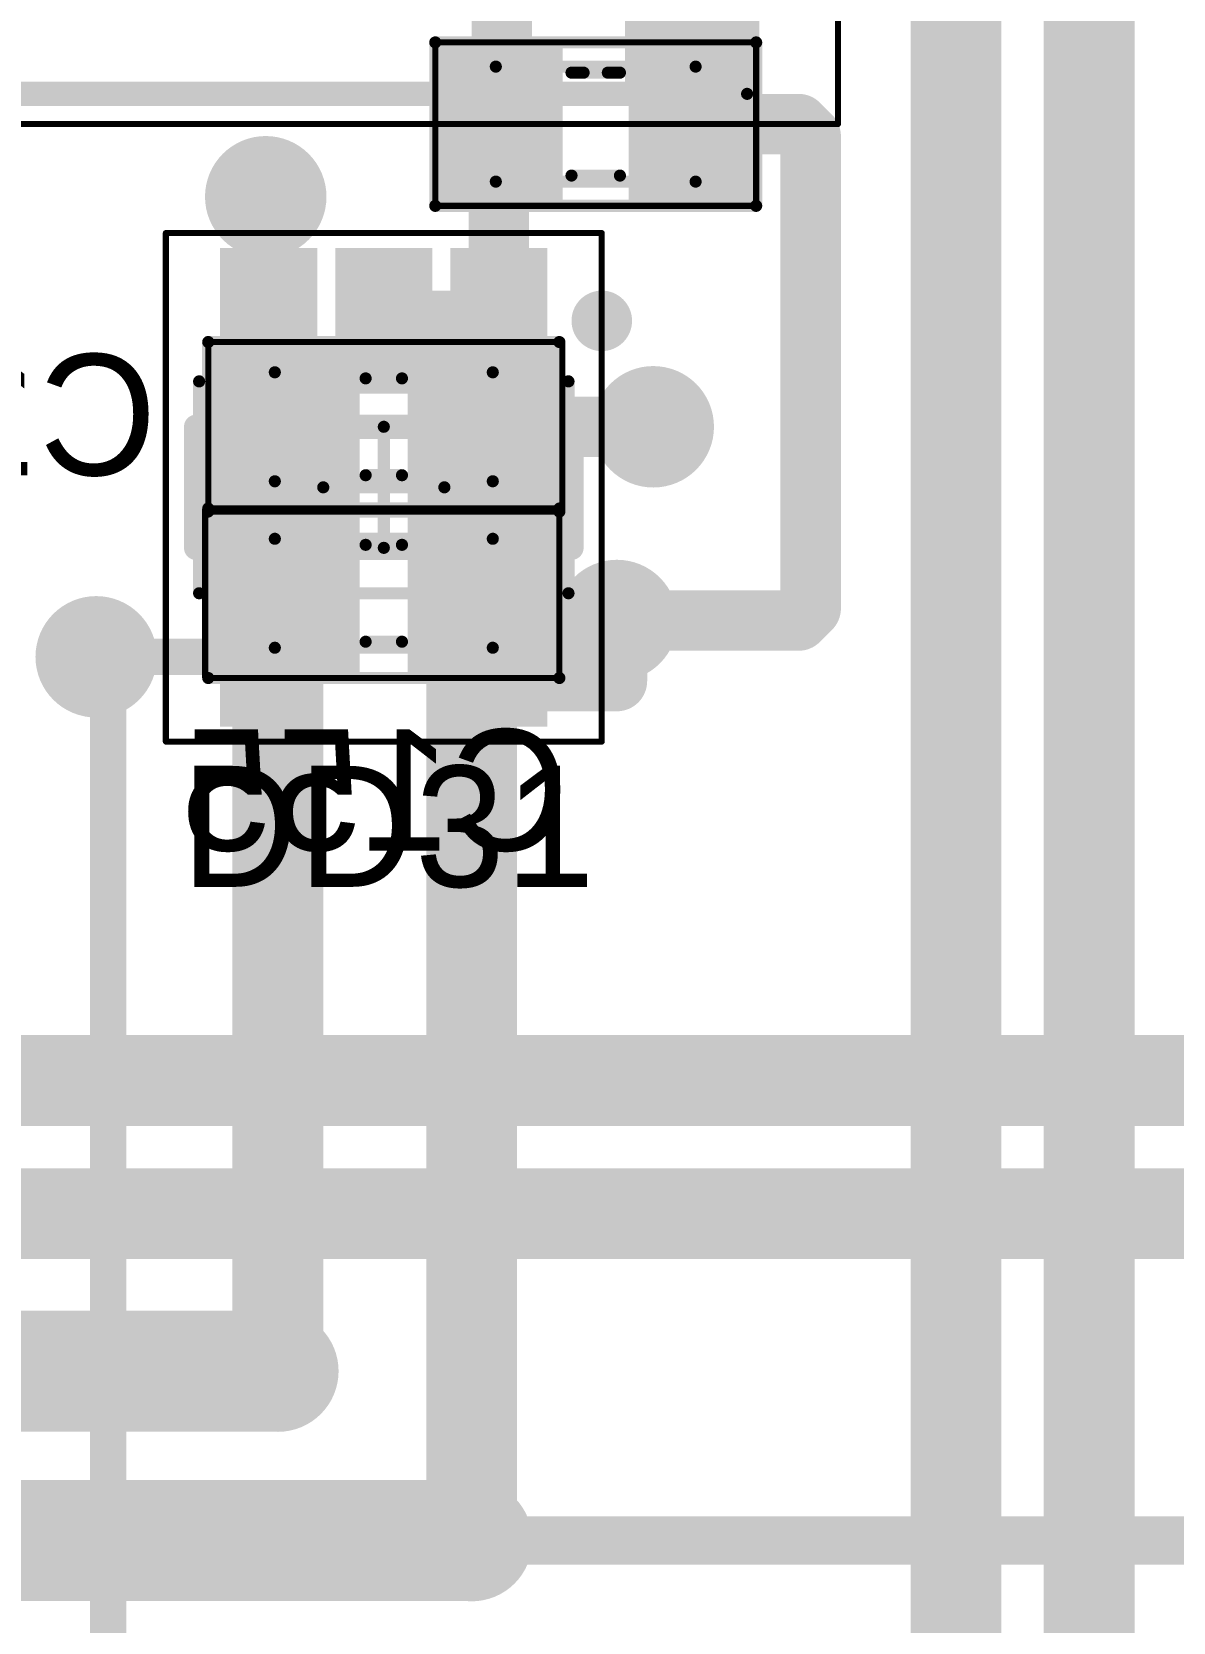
# Model space of a CAD drawing. Header units: millimetres. Extents: x 29 to 180, y 30 to 200.
# Drawn here: x 89.67 to 99.09, y 175.63 to 188.76 of the extents above; entities that cross this region are included whole.
import ezdxf

# ---------------------------------------------------------------- set-up
doc = ezdxf.new("R2010")
doc.units = ezdxf.units.MM
for name, color, linetype in [('BottomLayer', 5, 'Continuous'), ('BottomOverlay', 54, 'Continuous'), ('BottomPaste', 16, 'Continuous'), ('BottomSolder', 6, 'Continuous'), ('Mechanical13', 56, 'Continuous'), ('Mechanical15', 56, 'Continuous'), ('MultiLayer', 9, 'Continuous'), ('TopLayer', 1, 'Continuous'), ('TopOverlay', 2, 'Continuous'), ('TopPaste', 8, 'Continuous'), ('TopSolder', 216, 'Continuous'), ('ViaHoleLayer', 16, 'Continuous')]:
    doc.layers.add(name, color=color, linetype=linetype)

# ---------------------------------------------------------------- blocks, each defined once
blk = doc.blocks.new('SMD_C_0603_B_348')
at = {"layer": 'BottomLayer'}
for points in [[(-1.29999994, 0.5499989), (-1.29999994, -0.5499989), (-0.30000194, 0.5499989), (-0.30000194, -0.5499989)], [(0.2999994, 0.5499989), (0.2999994, -0.5499989), (1.2999974, 0.5499989), (1.2999974, -0.5499989)]]:
    blk.add_solid(points, dxfattribs=at)
at = {"layer": 'BottomOverlay', "const_width": 0.0999998}
for points in [[(-1.44999964, -0.7000011399999999), (-1.44999964, 0.7000011399999999)], [(-1.44999964, 0.7000011399999999), (1.44999964, 0.7000011399999999)], [(1.44999964, -0.7000011399999999), (1.44999964, 0.7000011399999999)], [(-0.1499997, 0.40000174), (0.1499997, 0.40000174)], [(-0.1499997, -0.3999992), (0.1499997, -0.3999992)], [(-1.44999964, -0.7000011399999999), (1.44999964, -0.7000011399999999)]]:
    blk.add_lwpolyline(points, dxfattribs=at)
at = {"layer": 'BottomOverlay', "const_width": 0.0499999}
for points in [[(-1.47499832, 0.7000011399999999, 1), (-1.42500096, 0.7000011399999999, 1)], [(-1.47499832, 0.7000011399999999, 1), (-1.42500096, 0.7000011399999999, 1)], [(1.42500096, 0.7000011399999999, 1), (1.47499832, 0.7000011399999999, 1)], [(1.42500096, 0.7000011399999999, 1), (1.47499832, 0.7000011399999999, 1)], [(-0.17499838, 0.40000174, 1), (-0.12500102, 0.40000174, 1)], [(0.12500102, 0.40000174, 1), (0.17499838, 0.40000174, 1)], [(-0.17499838, -0.3999992, 1), (-0.12500102, -0.3999992, 1)], [(0.12500102, -0.3999992, 1), (0.17499838, -0.3999992, 1)], [(-1.47499832, -0.7000011399999999, 1), (-1.42500096, -0.7000011399999999, 1)], [(-1.47499832, -0.7000011399999999, 1), (-1.42500096, -0.7000011399999999, 1)], [(1.42500096, -0.7000011399999999, 1), (1.47499832, -0.7000011399999999, 1)], [(1.42500096, -0.7000011399999999, 1), (1.47499832, -0.7000011399999999, 1)]]:
    blk.add_lwpolyline(points, format="xyb", close=True, dxfattribs=at)
at = {"layer": 'BottomPaste'}
for points in [[(-1.29999994, 0.5499989), (-1.29999994, -0.5499989), (-0.30000194, 0.5499989), (-0.30000194, -0.5499989)], [(0.2999994, 0.5499989), (0.2999994, -0.5499989), (1.2999974, 0.5499989), (1.2999974, -0.5499989)]]:
    blk.add_solid(points, dxfattribs=at)
at = {"layer": 'BottomSolder'}
for points in [[(-1.40159994, 0.6515989), (-1.40159994, -0.6515989), (-0.19840194, 0.6515989), (-0.19840194, -0.6515989)], [(0.1983994, 0.6515989), (0.1983994, -0.6515989), (1.4015974, 0.6515989), (1.4015974, -0.6515989)]]:
    blk.add_solid(points, dxfattribs=at)
at = {"layer": 'Mechanical13', "const_width": 0.0999998}
for points in [[(-0.90000074, -0.4499991), (-0.90000074, 0.45000164)], [(-0.90000074, 0.45000164), (0.8999982, 0.45000164)], [(0.8999982, -0.4499991), (0.8999982, 0.45000164)], [(-0.90000074, -0.4499991), (0.8999982, -0.4499991)]]:
    blk.add_lwpolyline(points, dxfattribs=at)
at = {"layer": 'Mechanical13', "const_width": 0.0499999}
for points in [[(-0.9249994199999999, 0.45000164, 1), (-0.8750020599999999, 0.45000164, 1)], [(-0.9249994199999999, 0.45000164, 1), (-0.8750020599999999, 0.45000164, 1)], [(0.8749995199999999, 0.45000164, 1), (0.9249968799999999, 0.45000164, 1)], [(0.8749995199999999, 0.45000164, 1), (0.9249968799999999, 0.45000164, 1)], [(-0.9249994199999999, -0.4499991, 1), (-0.8750020599999999, -0.4499991, 1)], [(-0.9249994199999999, -0.4499991, 1), (-0.8750020599999999, -0.4499991, 1)], [(0.8749995199999999, -0.4499991, 1), (0.9249968799999999, -0.4499991, 1)], [(0.8749995199999999, -0.4499991, 1), (0.9249968799999999, -0.4499991, 1)]]:
    blk.add_lwpolyline(points, format="xyb", close=True, dxfattribs=at)
at = {"layer": 'Mechanical15', "const_width": 0.0499999}
for points in [[(-1.47500086, -0.7000011399999999), (-1.47500086, 0.7000011399999999)], [(-1.47500086, 0.7000011399999999), (1.44999964, 0.7000011399999999)], [(1.44999964, -0.7000011399999999), (1.44999964, 0.7000011399999999)], [(-1.47500086, -0.7000011399999999), (1.44999964, -0.7000011399999999)]]:
    blk.add_lwpolyline(points, dxfattribs=at)
at = {"layer": 'Mechanical15', "const_width": 0.02499868}
for points in [[(-1.4875002, 0.7000011399999999, 1), (-1.46250152, 0.7000011399999999, 1)], [(-1.4875002, 0.7000011399999999, 1), (-1.46250152, 0.7000011399999999, 1)], [(1.4375003, 0.7000011399999999, 1), (1.46249898, 0.7000011399999999, 1)], [(1.4375003, 0.7000011399999999, 1), (1.46249898, 0.7000011399999999, 1)], [(-1.4875002, -0.7000011399999999, 1), (-1.46250152, -0.7000011399999999, 1)], [(-1.4875002, -0.7000011399999999, 1), (-1.46250152, -0.7000011399999999, 1)], [(1.4375003, -0.7000011399999999, 1), (1.46249898, -0.7000011399999999, 1)], [(1.4375003, -0.7000011399999999, 1), (1.46249898, -0.7000011399999999, 1)]]:
    blk.add_lwpolyline(points, format="xyb", close=True, dxfattribs=at)
blk = doc.blocks.new('TAJD_B_349')
at = {"layer": 'BottomLayer'}
for points in [[(-4.24999912, 1.25000004), (-4.24999912, -1.25000004), (-1.80000148, 1.25000004), (-1.80000148, -1.25000004)], [(1.80000148, 1.25000004), (1.80000148, -1.25000004), (4.24999912, 1.25000004), (4.24999912, -1.25000004)]]:
    blk.add_solid(points, dxfattribs=at)
at = {"layer": 'BottomOverlay'}
for p, q in [((5.37417518, 0.45046392), (5.37417518, -0.21598636)), ((5.70740032, 0.11723878), (5.040950039999999, 0.11723878))]:
    blk.add_line(p, q, dxfattribs=at)
at = {"layer": 'BottomOverlay', "const_width": 0.1999996}
for points in [[(-3.75000012, 2.25000058), (-3.75000012, 1.64999924)], [(3.75000012, 2.25000058), (-3.75000012, 2.25000058)], [(3.75000012, 2.25000058), (3.75000012, 1.64999924)], [(-3.75000012, -1.64999924), (-3.75000012, -2.25000058)], [(3.75000012, -1.64999924), (3.75000012, -2.25000058)], [(3.75000012, -2.25000058), (-3.75000012, -2.25000058)]]:
    blk.add_lwpolyline(points, dxfattribs=at)
at = {"layer": 'BottomOverlay', "const_width": 0.0999998}
for points in [[(-3.80000002, 2.25000058, 1), (-3.70000022, 2.25000058, 1)], [(-3.80000002, 2.25000058, 1), (-3.70000022, 2.25000058, 1)], [(3.70000022, 2.25000058, 1), (3.80000002, 2.25000058, 1)], [(3.70000022, 2.25000058, 1), (3.80000002, 2.25000058, 1)], [(-3.80000002, 1.64999924, 1), (-3.70000022, 1.64999924, 1)], [(3.70000022, 1.64999924, 1), (3.80000002, 1.64999924, 1)], [(-3.80000002, -1.64999924, 1), (-3.70000022, -1.64999924, 1)], [(3.70000022, -1.64999924, 1), (3.80000002, -1.64999924, 1)], [(-3.80000002, -2.25000058, 1), (-3.70000022, -2.25000058, 1)], [(-3.80000002, -2.25000058, 1), (-3.70000022, -2.25000058, 1)], [(3.70000022, -2.25000058, 1), (3.80000002, -2.25000058, 1)], [(3.70000022, -2.25000058, 1), (3.80000002, -2.25000058, 1)]]:
    blk.add_lwpolyline(points, format="xyb", close=True, dxfattribs=at)
at = {"layer": 'BottomPaste'}
for points in [[(-4.24999912, 1.25000004), (-4.24999912, -1.25000004), (-1.80000148, 1.25000004), (-1.80000148, -1.25000004)], [(1.80000148, 1.25000004), (1.80000148, -1.25000004), (4.24999912, 1.25000004), (4.24999912, -1.25000004)]]:
    blk.add_solid(points, dxfattribs=at)
at = {"layer": 'BottomSolder'}
for points in [[(-4.351599119999999, 1.35160004), (-4.351599119999999, -1.35160004), (-1.69840148, 1.35160004), (-1.69840148, -1.35160004)], [(1.69840148, 1.35160004), (1.69840148, -1.35160004), (4.351599119999999, 1.35160004), (4.351599119999999, -1.35160004)]]:
    blk.add_solid(points, dxfattribs=at)
at = {"layer": 'Mechanical13', "const_width": 0.0999998}
for points in [[(3.75000012, 2.25000058), (-3.75000012, 2.25000058)], [(-3.75000012, 2.25000058), (-3.75000012, -2.25000058)], [(3.75000012, 2.25000058), (3.75000012, -2.25000058)], [(3.75000012, -2.25000058), (-3.75000012, -2.25000058)]]:
    blk.add_lwpolyline(points, dxfattribs=at)
at = {"layer": 'Mechanical13', "const_width": 0.0499999}
for points in [[(-3.7749988, 2.25000058, 1), (-3.72500144, 2.25000058, 1)], [(-3.7749988, 2.25000058, 1), (-3.72500144, 2.25000058, 1)], [(3.72500144, 2.25000058, 1), (3.7749988, 2.25000058, 1)], [(3.72500144, 2.25000058, 1), (3.7749988, 2.25000058, 1)], [(-3.7749988, -2.25000058, 1), (-3.72500144, -2.25000058, 1)], [(-3.7749988, -2.25000058, 1), (-3.72500144, -2.25000058, 1)], [(3.72500144, -2.25000058, 1), (3.7749988, -2.25000058, 1)], [(3.72500144, -2.25000058, 1), (3.7749988, -2.25000058, 1)]]:
    blk.add_lwpolyline(points, format="xyb", close=True, dxfattribs=at)
at = {"layer": 'Mechanical13'}
blk.add_solid([(-3.75000012, -2.25000058), (-2.74124928, -2.25000058), (-3.75000012, 2.25000058), (-2.74124928, 2.25000058)], dxfattribs=at)
at = {"layer": 'Mechanical15'}
for points, const_width in [([(4.49999862, 2.50000008), (-4.50000116, 2.50000008)], 0.0499999), ([(-4.50000116, 2.50000008), (-4.50000116, -2.50000008)], 0.0499999), ([(4.49999862, 2.50000008), (4.49999862, -2.50000008)], 0.0499999), ([(0, 0.499999), (0, -0.499999)], 0.0999998), ([(0.499999, 0), (-0.50000154, 0)], 0.0999998), ([(4.49999862, -2.50000008), (-4.50000116, -2.50000008)], 0.0499999)]:
    blk.add_lwpolyline(points, dxfattribs=dict(at, const_width=const_width))
for points, const_width in [([(-4.5125005, 2.50000008, 1), (-4.487501819999999, 2.50000008, 1)], 0.02499868), ([(-4.5125005, 2.50000008, 1), (-4.487501819999999, 2.50000008, 1)], 0.02499868), ([(4.48749928, 2.50000008, 1), (4.51249796, 2.50000008, 1)], 0.02499868), ([(4.48749928, 2.50000008, 1), (4.51249796, 2.50000008, 1)], 0.02499868), ([(-0.02499868, 0.499999, 1), (0.02499868, 0.499999, 1)], 0.0499999), ([(-0.52500022, 0, 1), (-0.47500286, 0, 1)], 0.0499999), ([(0.47500032, 0, 1), (0.52499768, 0, 1)], 0.0499999), ([(-0.02499868, -0.499999, 1), (0.02499868, -0.499999, 1)], 0.0499999), ([(-4.5125005, -2.50000008, 1), (-4.487501819999999, -2.50000008, 1)], 0.02499868), ([(-4.5125005, -2.50000008, 1), (-4.487501819999999, -2.50000008, 1)], 0.02499868), ([(4.48749928, -2.50000008, 1), (4.51249796, -2.50000008, 1)], 0.02499868), ([(4.48749928, -2.50000008, 1), (4.51249796, -2.50000008, 1)], 0.02499868)]:
    blk.add_lwpolyline(points, format="xyb", close=True, dxfattribs=dict(at, const_width=const_width))
blk = doc.blocks.new('SMD_C_0603_B_351')
at = {"layer": 'BottomLayer'}
for points in [[(-1.29999994, 0.5499989), (-1.29999994, -0.5499989), (-0.30000194, 0.5499989), (-0.30000194, -0.5499989)], [(0.2999994, 0.5499989), (0.2999994, -0.5499989), (1.2999974, 0.5499989), (1.2999974, -0.5499989)]]:
    blk.add_solid(points, dxfattribs=at)
at = {"layer": 'BottomOverlay', "const_width": 0.0999998}
for points in [[(-1.44999964, 0.7000011399999999), (-1.44999964, -0.7000011399999999)], [(1.44999964, 0.7000011399999999), (-1.44999964, 0.7000011399999999)], [(1.44999964, 0.7000011399999999), (1.44999964, -0.7000011399999999)], [(0.1499997, 0.40000174), (-0.1499997, 0.40000174)], [(0.1499997, -0.3999992), (-0.1499997, -0.3999992)], [(1.44999964, -0.7000011399999999), (-1.44999964, -0.7000011399999999)]]:
    blk.add_lwpolyline(points, dxfattribs=at)
at = {"layer": 'BottomOverlay', "const_width": 0.0499999}
for points in [[(-1.47499832, 0.7000011399999999, 1), (-1.42500096, 0.7000011399999999, 1)], [(-1.47499832, 0.7000011399999999, 1), (-1.42500096, 0.7000011399999999, 1)], [(1.42500096, 0.7000011399999999, 1), (1.47499832, 0.7000011399999999, 1)], [(1.42500096, 0.7000011399999999, 1), (1.47499832, 0.7000011399999999, 1)], [(-0.17499838, 0.40000174, 1), (-0.12500102, 0.40000174, 1)], [(0.12500102, 0.40000174, 1), (0.17499838, 0.40000174, 1)], [(-0.17499838, -0.3999992, 1), (-0.12500102, -0.3999992, 1)], [(0.12500102, -0.3999992, 1), (0.17499838, -0.3999992, 1)], [(-1.47499832, -0.7000011399999999, 1), (-1.42500096, -0.7000011399999999, 1)], [(-1.47499832, -0.7000011399999999, 1), (-1.42500096, -0.7000011399999999, 1)], [(1.42500096, -0.7000011399999999, 1), (1.47499832, -0.7000011399999999, 1)], [(1.42500096, -0.7000011399999999, 1), (1.47499832, -0.7000011399999999, 1)]]:
    blk.add_lwpolyline(points, format="xyb", close=True, dxfattribs=at)
at = {"layer": 'BottomPaste'}
for points in [[(-1.29999994, 0.5499989), (-1.29999994, -0.5499989), (-0.30000194, 0.5499989), (-0.30000194, -0.5499989)], [(0.2999994, 0.5499989), (0.2999994, -0.5499989), (1.2999974, 0.5499989), (1.2999974, -0.5499989)]]:
    blk.add_solid(points, dxfattribs=at)
at = {"layer": 'BottomSolder'}
for points in [[(-1.40159994, 0.6515989), (-1.40159994, -0.6515989), (-0.19840194, 0.6515989), (-0.19840194, -0.6515989)], [(0.1983994, 0.6515989), (0.1983994, -0.6515989), (1.4015974, 0.6515989), (1.4015974, -0.6515989)]]:
    blk.add_solid(points, dxfattribs=at)
at = {"layer": 'Mechanical13', "const_width": 0.0999998}
for points in [[(-0.90000074, 0.45000164), (-0.90000074, -0.4499991)], [(0.8999982, 0.45000164), (-0.90000074, 0.45000164)], [(0.8999982, 0.45000164), (0.8999982, -0.4499991)], [(0.8999982, -0.4499991), (-0.90000074, -0.4499991)]]:
    blk.add_lwpolyline(points, dxfattribs=at)
at = {"layer": 'Mechanical13', "const_width": 0.0499999}
for points in [[(-0.9249994199999999, 0.45000164, 1), (-0.8750020599999999, 0.45000164, 1)], [(-0.9249994199999999, 0.45000164, 1), (-0.8750020599999999, 0.45000164, 1)], [(0.8749995199999999, 0.45000164, 1), (0.9249968799999999, 0.45000164, 1)], [(0.8749995199999999, 0.45000164, 1), (0.9249968799999999, 0.45000164, 1)], [(-0.9249994199999999, -0.4499991, 1), (-0.8750020599999999, -0.4499991, 1)], [(-0.9249994199999999, -0.4499991, 1), (-0.8750020599999999, -0.4499991, 1)], [(0.8749995199999999, -0.4499991, 1), (0.9249968799999999, -0.4499991, 1)], [(0.8749995199999999, -0.4499991, 1), (0.9249968799999999, -0.4499991, 1)]]:
    blk.add_lwpolyline(points, format="xyb", close=True, dxfattribs=at)
at = {"layer": 'Mechanical15', "const_width": 0.0499999}
for points in [[(-1.47500086, 0.7000011399999999), (-1.47500086, -0.7000011399999999)], [(1.44999964, 0.7000011399999999), (-1.47500086, 0.7000011399999999)], [(1.44999964, 0.7000011399999999), (1.44999964, -0.7000011399999999)], [(1.44999964, -0.7000011399999999), (-1.47500086, -0.7000011399999999)]]:
    blk.add_lwpolyline(points, dxfattribs=at)
at = {"layer": 'Mechanical15', "const_width": 0.02499868}
for points in [[(-1.4875002, 0.7000011399999999, 1), (-1.46250152, 0.7000011399999999, 1)], [(-1.4875002, 0.7000011399999999, 1), (-1.46250152, 0.7000011399999999, 1)], [(1.4375003, 0.7000011399999999, 1), (1.46249898, 0.7000011399999999, 1)], [(1.4375003, 0.7000011399999999, 1), (1.46249898, 0.7000011399999999, 1)], [(-1.4875002, -0.7000011399999999, 1), (-1.46250152, -0.7000011399999999, 1)], [(-1.4875002, -0.7000011399999999, 1), (-1.46250152, -0.7000011399999999, 1)], [(1.4375003, -0.7000011399999999, 1), (1.46249898, -0.7000011399999999, 1)], [(1.4375003, -0.7000011399999999, 1), (1.46249898, -0.7000011399999999, 1)]]:
    blk.add_lwpolyline(points, format="xyb", close=True, dxfattribs=at)
blk = doc.blocks.new('SOT_23_DBV__396')
at = {"layer": 'Mechanical13', "const_width": 0.0999998}
for points in [[(-0.8750020599999999, -1.52499822), (-0.8750020599999999, 1.52500076)], [(0.8749995199999999, 1.52500076), (-0.8750020599999999, 1.52500076)], [(0.8749995199999999, -1.52499822), (0.8749995199999999, 1.52500076)], [(0.8749995199999999, -1.52499822), (-0.8750020599999999, -1.52499822)]]:
    blk.add_lwpolyline(points, dxfattribs=at)
at = {"layer": 'Mechanical13', "const_width": 0.0499999}
for points in [[(-0.90000074, 1.52500076, 1), (-0.85000338, 1.52500076, 1)], [(-0.90000074, 1.52500076, 1), (-0.85000338, 1.52500076, 1)], [(0.85000084, 1.52500076, 1), (0.8999982, 1.52500076, 1)], [(0.85000084, 1.52500076, 1), (0.8999982, 1.52500076, 1)], [(-0.90000074, -1.52499822, 1), (-0.85000338, -1.52499822, 1)], [(-0.90000074, -1.52499822, 1), (-0.85000338, -1.52499822, 1)], [(0.85000084, -1.52499822, 1), (0.8999982, -1.52499822, 1)], [(0.85000084, -1.52499822, 1), (0.8999982, -1.52499822, 1)]]:
    blk.add_lwpolyline(points, format="xyb", close=True, dxfattribs=at)
at = {"layer": 'Mechanical15'}
for points, const_width in [([(-2.10000088, -1.79999894), (-2.10000088, 1.80000148)], 0.0499999), ([(2.09999834, 1.80000148), (-2.10000088, 1.80000148)], 0.0499999), ([(2.09999834, -1.79999894), (2.09999834, 1.80000148)], 0.0499999), ([(0, -0.499999), (0, 0.50000154)], 0.0999998), ([(0.499999, 0), (-0.50000154, 0)], 0.0999998), ([(2.09999834, -1.79999894), (-2.10000088, -1.79999894)], 0.0499999)]:
    blk.add_lwpolyline(points, dxfattribs=dict(at, const_width=const_width))
for points, const_width in [([(-2.11250022, 1.80000148, 1), (-2.08750154, 1.80000148, 1)], 0.02499868), ([(-2.11250022, 1.80000148, 1), (-2.08750154, 1.80000148, 1)], 0.02499868), ([(2.087499, 1.80000148, 1), (2.11249768, 1.80000148, 1)], 0.02499868), ([(2.087499, 1.80000148, 1), (2.11249768, 1.80000148, 1)], 0.02499868), ([(-0.02499868, 0.50000154, 1), (0.02499868, 0.50000154, 1)], 0.0499999), ([(-0.52500022, 0, 1), (-0.47500286, 0, 1)], 0.0499999), ([(0.47500032, 0, 1), (0.52499768, 0, 1)], 0.0499999), ([(-0.02499868, -0.499999, 1), (0.02499868, -0.499999, 1)], 0.0499999), ([(-2.11250022, -1.79999894, 1), (-2.08750154, -1.79999894, 1)], 0.02499868), ([(-2.11250022, -1.79999894, 1), (-2.08750154, -1.79999894, 1)], 0.02499868), ([(2.087499, -1.79999894, 1), (2.11249768, -1.79999894, 1)], 0.02499868), ([(2.087499, -1.79999894, 1), (2.11249768, -1.79999894, 1)], 0.02499868)]:
    blk.add_lwpolyline(points, format="xyb", close=True, dxfattribs=dict(at, const_width=const_width))
at = {"layer": 'TopLayer'}
for points in [[(-0.8750020599999999, 0.6500012399999999), (-0.8750020599999999, 1.25000004), (-1.87500006, 0.6500012399999999), (-1.87500006, 1.25000004)], [(1.87499752, 0.6500012399999999), (1.87499752, 1.25000004), (0.8749995199999999, 0.6500012399999999), (0.8749995199999999, 1.25000004)], [(-0.8750020599999999, -0.2999994), (-0.8750020599999999, 0.2999994), (-1.87500006, -0.2999994), (-1.87500006, 0.2999994)], [(-0.8750020599999999, -1.2499975), (-0.8750020599999999, -0.6499986999999999), (-1.87500006, -1.2499975), (-1.87500006, -0.6499986999999999)], [(1.87499752, -1.2499975), (1.87499752, -0.6499986999999999), (0.8749995199999999, -1.2499975), (0.8749995199999999, -0.6499986999999999)]]:
    blk.add_solid(points, dxfattribs=at)
at = {"layer": 'TopOverlay'}
for points, const_width in [([(-1.25000004, 1.80000148, 1), (-1.50000208, 1.80000148, 1)], 0.2499995), ([(-1.56250132, 1.80000148, 1), (-1.43750284, 1.80000148, 1)], 0.12499848), ([(-1.31249928, 1.80000148, 1), (-1.1875008, 1.80000148, 1)], 0.12499848), ([(-0.55000144, 1.54999944, 1), (-0.45000164, 1.54999944, 1)], 0.0999998), ([(-0.55000144, 1.54999944, 1), (-0.45000164, 1.54999944, 1)], 0.0999998), ([(0.4499991, 1.54999944, 1), (0.5499989, 1.54999944, 1)], 0.0999998), ([(0.4499991, 1.54999944, 1), (0.5499989, 1.54999944, 1)], 0.0999998), ([(-0.55000144, -1.54999944, 1), (-0.45000164, -1.54999944, 1)], 0.0999998), ([(-0.55000144, -1.54999944, 1), (-0.45000164, -1.54999944, 1)], 0.0999998), ([(0.4499991, -1.54999944, 1), (0.5499989, -1.54999944, 1)], 0.0999998), ([(0.4499991, -1.54999944, 1), (0.5499989, -1.54999944, 1)], 0.0999998)]:
    blk.add_lwpolyline(points, format="xyb", close=True, dxfattribs=dict(at, const_width=const_width))
at = {"layer": 'TopOverlay', "const_width": 0.1999996}
for points in [[(0.499999, 1.54999944), (-0.50000154, 1.54999944)], [(-0.50000154, -1.54999944), (-0.50000154, 1.54999944)], [(0.499999, -1.54999944), (0.499999, 1.54999944)], [(0.499999, -1.54999944), (-0.50000154, -1.54999944)]]:
    blk.add_lwpolyline(points, dxfattribs=at)
at = {"layer": 'TopPaste'}
for points in [[(-0.8750020599999999, 0.6500012399999999), (-0.8750020599999999, 1.25000004), (-1.87500006, 0.6500012399999999), (-1.87500006, 1.25000004)], [(1.87499752, 0.6500012399999999), (1.87499752, 1.25000004), (0.8749995199999999, 0.6500012399999999), (0.8749995199999999, 1.25000004)], [(-0.8750020599999999, -0.2999994), (-0.8750020599999999, 0.2999994), (-1.87500006, -0.2999994), (-1.87500006, 0.2999994)], [(-0.8750020599999999, -1.2499975), (-0.8750020599999999, -0.6499986999999999), (-1.87500006, -1.2499975), (-1.87500006, -0.6499986999999999)], [(1.87499752, -1.2499975), (1.87499752, -0.6499986999999999), (0.8749995199999999, -1.2499975), (0.8749995199999999, -0.6499986999999999)]]:
    blk.add_solid(points, dxfattribs=at)
at = {"layer": 'TopSolder'}
for points in [[(-0.77340206, 0.54840124), (-0.77340206, 1.35160004), (-1.97660006, 0.54840124), (-1.97660006, 1.35160004)], [(1.97659752, 0.54840124), (1.97659752, 1.35160004), (0.77339952, 0.54840124), (0.77339952, 1.35160004)], [(-0.77340206, -0.4015994), (-0.77340206, 0.4015994), (-1.97660006, -0.4015994), (-1.97660006, 0.4015994)], [(-0.77340206, -1.3515975), (-0.77340206, -0.5483987), (-1.97660006, -1.3515975), (-1.97660006, -0.5483987)], [(1.97659752, -1.3515975), (1.97659752, -0.5483987), (0.77339952, -1.3515975), (0.77339952, -0.5483987)]]:
    blk.add_solid(points, dxfattribs=at)
blk = doc.blocks.new('SMD_R_0603_519')
at = {"layer": 'Mechanical13', "const_width": 0.0999998}
for points in [[(-0.8249996199999999, -0.47500032), (-0.8249996199999999, 0.47500032)], [(-0.8249996199999999, 0.47500032), (0.8249996199999999, 0.47500032)], [(0.8249996199999999, -0.47500032), (0.8249996199999999, 0.47500032)], [(-0.8249996199999999, -0.47500032), (0.8249996199999999, -0.47500032)]]:
    blk.add_lwpolyline(points, dxfattribs=at)
at = {"layer": 'Mechanical13', "const_width": 0.0499999}
for points in [[(-0.8499983, 0.47500032, 1), (-0.80000094, 0.47500032, 1)], [(-0.8499983, 0.47500032, 1), (-0.80000094, 0.47500032, 1)], [(0.80000094, 0.47500032, 1), (0.8499983, 0.47500032, 1)], [(0.80000094, 0.47500032, 1), (0.8499983, 0.47500032, 1)], [(-0.8499983, -0.47500032, 1), (-0.80000094, -0.47500032, 1)], [(-0.8499983, -0.47500032, 1), (-0.80000094, -0.47500032, 1)], [(0.80000094, -0.47500032, 1), (0.8499983, -0.47500032, 1)], [(0.80000094, -0.47500032, 1), (0.8499983, -0.47500032, 1)]]:
    blk.add_lwpolyline(points, format="xyb", close=True, dxfattribs=at)
at = {"layer": 'Mechanical15', "const_width": 0.0499999}
for points in [[(-1.32500116, -0.67499992), (-1.32500116, 0.67499992)], [(-1.32500116, 0.67499992), (1.32500116, 0.67499992)], [(1.32500116, -0.67499992), (1.32500116, 0.67499992)], [(-1.32500116, -0.67499992), (1.32500116, -0.67499992)]]:
    blk.add_lwpolyline(points, dxfattribs=at)
at = {"layer": 'Mechanical15', "const_width": 0.02499868}
for points in [[(-1.3375005, 0.67499992, 1), (-1.31250182, 0.67499992, 1)], [(-1.3375005, 0.67499992, 1), (-1.31250182, 0.67499992, 1)], [(1.31250182, 0.67499992, 1), (1.3375005, 0.67499992, 1)], [(1.31250182, 0.67499992, 1), (1.3375005, 0.67499992, 1)], [(-1.3375005, -0.67499992, 1), (-1.31250182, -0.67499992, 1)], [(-1.3375005, -0.67499992, 1), (-1.31250182, -0.67499992, 1)], [(1.31250182, -0.67499992, 1), (1.3375005, -0.67499992, 1)], [(1.31250182, -0.67499992, 1), (1.3375005, -0.67499992, 1)]]:
    blk.add_lwpolyline(points, format="xyb", close=True, dxfattribs=at)
at = {"layer": 'TopLayer'}
for points in [[(-0.37500052, -0.52500022), (-0.37500052, 0.52500022), (-1.17499892, -0.52500022), (-1.17499892, 0.52500022)], [(1.17499892, -0.52500022), (1.17499892, 0.52500022), (0.37500052, -0.52500022), (0.37500052, 0.52500022)]]:
    blk.add_solid(points, dxfattribs=at)
at = {"layer": 'TopOverlay', "const_width": 0.0999998}
for points in [[(-1.32500116, 0.67499992), (1.32500116, 0.67499992)], [(-1.32500116, -0.67499992), (-1.32500116, 0.67499992)], [(1.32500116, -0.67499992), (1.32500116, 0.67499992)], [(-0.1999996, 0.42500042), (-0.0999998, 0.42500042)], [(-0.0999998, 0.42500042), (0.0999998, 0.42500042)], [(0.0999998, 0.42500042), (0.1999996, 0.42500042)], [(-0.1999996, -0.42500042), (0.1999996, -0.42500042)], [(-1.32500116, -0.67499992), (1.32500116, -0.67499992)]]:
    blk.add_lwpolyline(points, dxfattribs=at)
at = {"layer": 'TopOverlay', "const_width": 0.0499999}
for points in [[(-1.34999984, 0.67499992, 1), (-1.30000248, 0.67499992, 1)], [(-1.34999984, 0.67499992, 1), (-1.30000248, 0.67499992, 1)], [(1.30000248, 0.67499992, 1), (1.34999984, 0.67499992, 1)], [(1.30000248, 0.67499992, 1), (1.34999984, 0.67499992, 1)], [(-0.22499828, 0.42500042, 1), (-0.17500092, 0.42500042, 1)], [(-0.12499848, 0.42500042, 1), (-0.07500111999999999, 0.42500042, 1)], [(-0.12499848, 0.42500042, 1), (-0.07500111999999999, 0.42500042, 1)], [(0.07500111999999999, 0.42500042, 1), (0.12499848, 0.42500042, 1)], [(0.07500111999999999, 0.42500042, 1), (0.12499848, 0.42500042, 1)], [(0.17500092, 0.42500042, 1), (0.22499828, 0.42500042, 1)], [(-0.22499828, -0.42500042, 1), (-0.17500092, -0.42500042, 1)], [(0.17500092, -0.42500042, 1), (0.22499828, -0.42500042, 1)], [(-1.34999984, -0.67499992, 1), (-1.30000248, -0.67499992, 1)], [(-1.34999984, -0.67499992, 1), (-1.30000248, -0.67499992, 1)], [(1.30000248, -0.67499992, 1), (1.34999984, -0.67499992, 1)], [(1.30000248, -0.67499992, 1), (1.34999984, -0.67499992, 1)]]:
    blk.add_lwpolyline(points, format="xyb", close=True, dxfattribs=at)
at = {"layer": 'TopPaste'}
for points in [[(-0.37500052, -0.52500022), (-0.37500052, 0.52500022), (-1.17499892, -0.52500022), (-1.17499892, 0.52500022)], [(1.17499892, -0.52500022), (1.17499892, 0.52500022), (0.37500052, -0.52500022), (0.37500052, 0.52500022)]]:
    blk.add_solid(points, dxfattribs=at)
at = {"layer": 'TopSolder'}
for points in [[(-0.27340052, -0.6266002199999999), (-0.27340052, 0.6266002199999999), (-1.27659892, -0.6266002199999999), (-1.27659892, 0.6266002199999999)], [(1.27659892, -0.6266002199999999), (1.27659892, 0.6266002199999999), (0.27340052, -0.6266002199999999), (0.27340052, 0.6266002199999999)]]:
    blk.add_solid(points, dxfattribs=at)

msp = doc.modelspace()

# ---------------------------------------------------------------- linework, layer by layer
at = {"layer": 'BottomLayer'}
for points, const_width in [([(98.39986415999999, 173.89971316), (98.39986415999999, 198.90000098)], 0.75000104), ([(97.30000098, 174.90000072), (97.30000098, 198.50000178)], 0.75000104), ([(91.60000222, 185.67500076), (91.60000222, 187.40000112)], 0.499999), ([(91.60000222, 185.67500076), (91.7750006, 185.50000238)], 0.499999), ([(91.70000202, 185.49999984), (91.77499806, 185.4250038)], 0.75000104), ([(91.77499806, 184.12500132), (91.77499806, 185.4250038)], 0.75000104), ([(93.37499994, 185.50000238), (94.79999835999999, 185.50000238)], 0.499999), ([(94.79999835999999, 185.50000238), (94.8000009, 185.49999984)], 0.499999), ([(91.70000202, 184.05000528), (91.77499806, 184.12500132)], 0.75000104), ([(93.30000136, 184.05000528), (93.3749974, 184.12500132)], 0.75000104), ([(91.70000202, 177.7000002), (91.70000202, 184.05000528)], 0.75000104), ([(93.30000136, 176.30000046), (93.30000136, 184.05000528)], 0.75000104), ([(93.3749974, 184.12500132), (93.59999821999999, 183.9000005)], 0.499999), ([(93.59999821999999, 183.9000005), (94.5000015, 183.9000005)], 0.499999), ([(90.19999994, 183.6000011), (90.29999973999999, 183.5000013)], 0.2999994), ([(90.29999973999999, 168.80000022), (90.29999973999999, 183.5000013)], 0.2999994)]:
    msp.add_lwpolyline(points, dxfattribs=dict(at, const_width=const_width))
for points, const_width in [([(91.40000262, 187.40000112, 1), (91.80000181999999, 187.40000112, 1)], 0.3999992), ([(91.47500373999999, 187.40000112, 1), (91.7250007, 187.40000112, 1)], 0.2499995), ([(91.47500373999999, 185.67500076, 1), (91.7250007, 185.67500076, 1)], 0.2499995), ([(91.47500373999999, 185.67500076, 1), (91.7250007, 185.67500076, 1)], 0.2499995), ([(94.60000129999999, 185.49999984, 1), (95.0000005, 185.49999984, 1)], 0.3999992), ([(91.51250175999999, 185.49999984, 1), (91.88750227999999, 185.49999984, 1)], 0.37500052), ([(91.5874978, 185.4250038, 1), (91.96249832, 185.4250038, 1)], 0.37500052), ([(91.5874978, 185.4250038, 1), (91.96249832, 185.4250038, 1)], 0.37500052), ([(91.65000212, 185.50000238, 1), (91.89999908, 185.50000238, 1)], 0.2499995), ([(93.25000146, 185.50000238, 1), (93.49999842, 185.50000238, 1)], 0.2499995), ([(94.67499988, 185.50000238, 1), (94.92499683999999, 185.50000238, 1)], 0.2499995), ([(94.67499988, 185.50000238, 1), (94.92499683999999, 185.50000238, 1)], 0.2499995), ([(94.67500242, 185.49999984, 1), (94.92499937999999, 185.49999984, 1)], 0.2499995), ([(91.5874978, 184.12500132, 1), (91.96249832, 184.12500132, 1)], 0.37500052), ([(91.5874978, 184.12500132, 1), (91.96249832, 184.12500132, 1)], 0.37500052), ([(93.18749713999999, 184.12500132, 1), (93.56249765999999, 184.12500132, 1)], 0.37500052), ([(91.51250175999999, 184.05000528, 1), (91.88750227999999, 184.05000528, 1)], 0.37500052), ([(91.51250175999999, 184.05000528, 1), (91.88750227999999, 184.05000528, 1)], 0.37500052), ([(93.11250109999999, 184.05000528, 1), (93.48750161999999, 184.05000528, 1)], 0.37500052), ([(93.11250109999999, 184.05000528, 1), (93.48750161999999, 184.05000528, 1)], 0.37500052), ([(93.24999892, 184.12500132, 1), (93.49999588, 184.12500132, 1)], 0.2499995), ([(94.3000019, 183.9000005, 1), (94.7000011, 183.9000005, 1)], 0.3999992), ([(93.47499974, 183.9000005, 1), (93.72499669999999, 183.9000005, 1)], 0.2499995), ([(93.47499974, 183.9000005, 1), (93.72499669999999, 183.9000005, 1)], 0.2499995), ([(94.37500302, 183.9000005, 1), (94.62499998, 183.9000005, 1)], 0.2499995), ([(90.00000034, 183.6000011, 1), (90.39999954, 183.6000011, 1)], 0.3999992), ([(90.12500136, 183.6000011, 1), (90.27499852, 183.6000011, 1)], 0.1499997), ([(90.22500115999999, 183.5000013, 1), (90.37499831999999, 183.5000013, 1)], 0.1499997), ([(90.22500115999999, 183.5000013, 1), (90.37499831999999, 183.5000013, 1)], 0.1499997), ([(91.50000242, 177.7000002, 1), (91.90000162, 177.7000002, 1)], 0.3999992), ([(91.51250175999999, 177.7000002, 1), (91.88750227999999, 177.7000002, 1)], 0.37500052), ([(93.10000176, 176.30000046, 1), (93.50000096, 176.30000046, 1)], 0.3999992), ([(93.11250109999999, 176.30000046, 1), (93.48750161999999, 176.30000046, 1)], 0.37500052)]:
    msp.add_lwpolyline(points, format="xyb", close=True, dxfattribs=dict(at, const_width=const_width))
at = {"layer": 'BottomSolder', "const_width": 0.5015992}
for points in [[(91.34920262, 187.40000112, 1), (91.85080182, 187.40000112, 1)], [(94.5492013, 185.49999984, 1), (95.0508005, 185.49999984, 1)], [(94.24920189999999, 183.9000005, 1), (94.75080109999999, 183.9000005, 1)], [(89.94920033999999, 183.6000011, 1), (90.45079953999999, 183.6000011, 1)], [(91.44920241999999, 177.7000002, 1), (91.95080162, 177.7000002, 1)], [(93.04920175999999, 176.30000046, 1), (93.55080095999999, 176.30000046, 1)]]:
    msp.add_lwpolyline(points, format="xyb", close=True, dxfattribs=at)
at = {"layer": 'MultiLayer', "const_width": 0.3999992}
for points in [[(91.40000262, 187.40000112, 1), (91.80000181999999, 187.40000112, 1)], [(94.60000129999999, 185.49999984, 1), (95.0000005, 185.49999984, 1)], [(94.3000019, 183.9000005, 1), (94.7000011, 183.9000005, 1)], [(90.00000034, 183.6000011, 1), (90.39999954, 183.6000011, 1)], [(91.50000242, 177.7000002, 1), (91.90000162, 177.7000002, 1)], [(93.10000176, 176.30000046, 1), (93.50000096, 176.30000046, 1)]]:
    msp.add_lwpolyline(points, format="xyb", close=True, dxfattribs=at)
at = {"layer": 'TopLayer'}
for points, const_width in [([(93.54999832, 187.99999992), (93.54999832, 189.45000464)], 0.499999), ([(93.52499963999999, 187.97500124), (93.54999832, 187.99999992)], 0.499999), ([(95.09999776, 187.99999992), (96.00000104, 187.99999992)], 0.499999), ([(96.00000104, 187.99999992), (96.10000083999999, 187.90000012)], 0.499999), ([(93.52499963999999, 186.3750019), (93.52499963999999, 187.97500124)], 0.499999), ([(96.10000083999999, 184.0000003), (96.10000083999999, 187.90000012)], 0.499999), ([(91.60000222, 186.40000058), (91.60000222, 187.40000112)], 0.499999), ([(92.57499899999999, 186.3750019), (93.52499963999999, 186.3750019)], 0.499999), ([(93.52499963999999, 185.6750033), (93.52499963999999, 186.3750019)], 0.499999), ([(93.52499963999999, 185.6750033), (93.70000309999999, 185.49999984)], 0.499999), ([(93.70000309999999, 185.49999984), (94.8000009, 185.49999984)], 0.499999), ([(96.00000104, 183.9000005), (96.10000083999999, 184.0000003)], 0.499999), ([(94.5000015, 183.4000015), (94.5000015, 183.9000005)], 0.499999), ([(94.5000015, 183.9000005), (96.00000104, 183.9000005)], 0.499999), ([(93.50000096, 183.4000015), (93.50000096, 183.7000009)], 0.499999), ([(90.19999994, 183.6000011), (91.59999968, 183.6000011)], 0.2999994), ([(91.59999968, 183.6000011), (91.62500089999999, 183.62500232)], 0.2999994), ([(93.50000096, 183.4000015), (94.5000015, 183.4000015)], 0.499999), ([(64.60000034, 180.10000048), (104.65000152, 180.10000048)], 0.75000104), ([(65.60000088, 179.00000014), (102.60000054, 179.00000014)], 0.75000104), ([(85.70000132, 177.7000002), (91.70000202, 177.7000002)], 1.00000054), ([(84.30000158, 176.30000046), (93.30000136, 176.30000046)], 1.00000054), ([(93.30000136, 176.30000046), (107.6000007, 176.30000046)], 0.3999992)]:
    msp.add_lwpolyline(points, dxfattribs=dict(at, const_width=const_width))
for points, const_width in [([(93.42499984, 187.99999992, 1), (93.67499679999999, 187.99999992, 1)], 0.2499995), ([(93.42499984, 187.99999992, 1), (93.67499679999999, 187.99999992, 1)], 0.2499995), ([(94.97499927999999, 187.99999992, 1), (95.22499624, 187.99999992, 1)], 0.2499995), ([(95.87500256, 187.99999992, 1), (96.12499951999999, 187.99999992, 1)], 0.2499995), ([(95.87500256, 187.99999992, 1), (96.12499951999999, 187.99999992, 1)], 0.2499995), ([(93.40000115999999, 187.97500124, 1), (93.64999811999999, 187.97500124, 1)], 0.2499995), ([(93.40000115999999, 187.97500124, 1), (93.64999811999999, 187.97500124, 1)], 0.2499995), ([(95.97500235999999, 187.90000012, 1), (96.22499932, 187.90000012, 1)], 0.2499995), ([(95.97500235999999, 187.90000012, 1), (96.22499932, 187.90000012, 1)], 0.2499995), ([(91.40000262, 187.40000112, 1), (91.80000181999999, 187.40000112, 1)], 0.3999992), ([(91.47500373999999, 187.40000112, 1), (91.7250007, 187.40000112, 1)], 0.2499995), ([(91.47500373999999, 186.40000058, 1), (91.7250007, 186.40000058, 1)], 0.2499995), ([(92.45000051999999, 186.3750019, 1), (92.69999748, 186.3750019, 1)], 0.2499995), ([(93.40000115999999, 186.3750019, 1), (93.64999811999999, 186.3750019, 1)], 0.2499995), ([(93.40000115999999, 186.3750019, 1), (93.64999811999999, 186.3750019, 1)], 0.2499995), ([(93.40000115999999, 186.3750019, 1), (93.64999811999999, 186.3750019, 1)], 0.2499995), ([(93.40000115999999, 185.6750033, 1), (93.64999811999999, 185.6750033, 1)], 0.2499995), ([(93.40000115999999, 185.6750033, 1), (93.64999811999999, 185.6750033, 1)], 0.2499995), ([(94.60000129999999, 185.49999984, 1), (95.0000005, 185.49999984, 1)], 0.3999992), ([(93.57500462, 185.49999984, 1), (93.82500157999999, 185.49999984, 1)], 0.2499995), ([(93.57500462, 185.49999984, 1), (93.82500157999999, 185.49999984, 1)], 0.2499995), ([(94.67500242, 185.49999984, 1), (94.92499937999999, 185.49999984, 1)], 0.2499995), ([(94.3000019, 183.9000005, 1), (94.7000011, 183.9000005, 1)], 0.3999992), ([(95.97500235999999, 184.0000003, 1), (96.22499932, 184.0000003, 1)], 0.2499995), ([(95.97500235999999, 184.0000003, 1), (96.22499932, 184.0000003, 1)], 0.2499995), ([(94.37500302, 183.9000005, 1), (94.62499998, 183.9000005, 1)], 0.2499995), ([(94.37500302, 183.9000005, 1), (94.62499998, 183.9000005, 1)], 0.2499995), ([(95.87500256, 183.9000005, 1), (96.12499951999999, 183.9000005, 1)], 0.2499995), ([(95.87500256, 183.9000005, 1), (96.12499951999999, 183.9000005, 1)], 0.2499995), ([(90.00000034, 183.6000011, 1), (90.39999954, 183.6000011, 1)], 0.3999992), ([(93.37500247999999, 183.7000009, 1), (93.62499944, 183.7000009, 1)], 0.2499995), ([(90.12500136, 183.6000011, 1), (90.27499852, 183.6000011, 1)], 0.1499997), ([(91.5250011, 183.6000011, 1), (91.67499826, 183.6000011, 1)], 0.1499997), ([(91.5250011, 183.6000011, 1), (91.67499826, 183.6000011, 1)], 0.1499997), ([(91.55000231999999, 183.62500232, 1), (91.69999947999999, 183.62500232, 1)], 0.1499997), ([(93.37500247999999, 183.4000015, 1), (93.62499944, 183.4000015, 1)], 0.2499995), ([(93.37500247999999, 183.4000015, 1), (93.62499944, 183.4000015, 1)], 0.2499995), ([(94.37500302, 183.4000015, 1), (94.62499998, 183.4000015, 1)], 0.2499995), ([(94.37500302, 183.4000015, 1), (94.62499998, 183.4000015, 1)], 0.2499995), ([(91.45000252, 177.7000002, 1), (91.95000152, 177.7000002, 1)], 0.499999), ([(91.50000242, 177.7000002, 1), (91.90000162, 177.7000002, 1)], 0.3999992), ([(93.05000186, 176.30000046, 1), (93.55000086, 176.30000046, 1)], 0.499999), ([(93.10000176, 176.30000046, 1), (93.50000096, 176.30000046, 1)], 0.3999992), ([(93.20000155999999, 176.30000046, 1), (93.40000115999999, 176.30000046, 1)], 0.1999996)]:
    msp.add_lwpolyline(points, format="xyb", close=True, dxfattribs=dict(at, const_width=const_width))
at = {"layer": 'TopSolder', "const_width": 0.5015992}
for points in [[(91.34920262, 187.40000112, 1), (91.85080182, 187.40000112, 1)], [(94.5492013, 185.49999984, 1), (95.0508005, 185.49999984, 1)], [(94.24920189999999, 183.9000005, 1), (94.75080109999999, 183.9000005, 1)], [(89.94920033999999, 183.6000011, 1), (90.45079953999999, 183.6000011, 1)], [(91.44920241999999, 177.7000002, 1), (91.95080162, 177.7000002, 1)], [(93.04920175999999, 176.30000046, 1), (93.55080095999999, 176.30000046, 1)]]:
    msp.add_lwpolyline(points, format="xyb", close=True, dxfattribs=at)
at = {"layer": 'ViaHoleLayer', "const_width": 0.2499995}
for points in [[(91.47500373999999, 187.40000112, 1), (91.7250007, 187.40000112, 1)], [(94.67500242, 185.49999984, 1), (94.92499937999999, 185.49999984, 1)], [(94.37500302, 183.9000005, 1), (94.62499998, 183.9000005, 1)], [(90.07500146, 183.6000011, 1), (90.32499842, 183.6000011, 1)], [(91.57500354, 177.7000002, 1), (91.8250005, 177.7000002, 1)], [(93.17500288, 176.30000046, 1), (93.42499984, 176.30000046, 1)]]:
    msp.add_lwpolyline(points, format="xyb", close=True, dxfattribs=at)

# ---------------------------------------------------------------- block references
for name, p, rotation in [('TAJD_B_349', (91.82499795999999, 190.5), 180), ('SMD_R_0603_519', (94.32499804, 187.99999992), 360), ('SOT_23_DBV__396', (92.57499899999999, 185.00000084), 270), ('SMD_C_0603_B_351', (92.57499899999999, 185.50000238), 180), ('SMD_C_0603_B_348', (92.57499899999999, 184.12500132), 360)]:
    msp.add_blockref(name, p, dxfattribs=dict(rotation=rotation))

# ---------------------------------------------------------------- texts
at = {"layer": 'BottomOverlay', "text_generation_flag": 2}
for s, p in [('C158', (90.70000148, 185.10000064)), ('C155', (94.09999975999999, 182.00000176))]:
    msp.add_text(s, height=1.00000054, dxfattribs=at).set_placement(p)
at = {"layer": 'TopOverlay'}
msp.add_text('DD31', height=1.00000054, dxfattribs=at).set_placement((90.90000108, 181.69999982))

doc.saveas('drawing.dxf')
